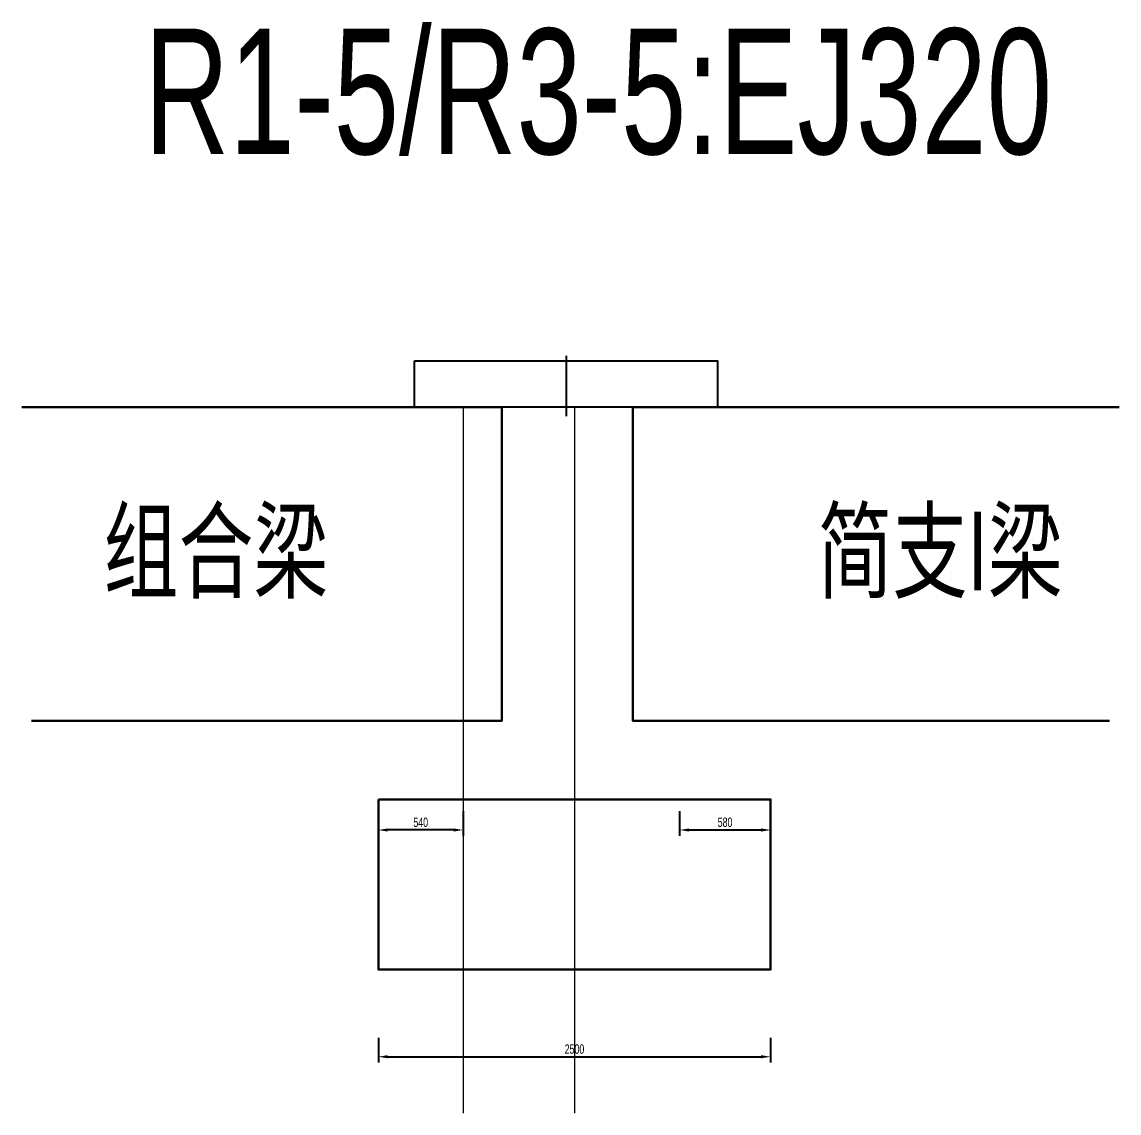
# Model space of a CAD drawing. Header units: metres. Extents: x -46646 to 70989, y -45883 to 20242.
# Drawn here: x 63996 to 70989, y -24801 to -17845 of the extents above; entities that cross this region are included whole.
import ezdxf

# ---------------------------------------------------------------- set-up
doc = ezdxf.new("R2010")
doc.units = ezdxf.units.M
for name, color, linetype, lineweight in [('H标注', 3, 'Continuous', 9), ('H粗线', 4, 'Continuous', 30), ('H设计线', 1, 'Continuous', 15)]:
    doc.layers.add(name, color=color, linetype=linetype, lineweight=lineweight)
doc.styles.add('H仿宋', font='FS_GB2312.ttf', dxfattribs={"width": 0.7})
doc.styles.add('MtXpl__GB2312', font='FS_GB2312.ttf')
doc.dimstyles.new('Annotative', dxfattribs={"dimscale": 0, "dimtxt": 2, "dimasz": 2, "dimexe": 1.25, "dimexo": 0.625, "dimtad": 1, "dimtxsty": 'H仿宋', "dimcen": 2.5, "dimadec": 0, "dimazin": 0, "dimtfac": 1, "dimtmove": 0, "dimatfit": 3, "dimfxl": 4, "dimfxlon": 1, "dimarcsym": 0})

# ---------------------------------------------------------------- blocks, each defined once
blk = doc.blocks.new('*D406')
at = {"layer": 'Defpoints', "color": 0}
for p in [(66267.8, -23886), (68767.8, -23886), (68767.8, -24441.5)]:
    blk.add_point(p, dxfattribs=at)
at = {"layer": 'H标注', "color": 0, "lineweight": -2}
for p, q in [((66267.8, -24321.5), (66267.8, -24479)), ((68767.8, -24321.5), (68767.8, -24479)), ((66327.8, -24441.5), (68707.8, -24441.5))]:
    blk.add_line(p, q, dxfattribs=at)
at = {"layer": 'H标注', "color": 0}
for points in [[(66327.8, -24431.5), (66327.8, -24451.5), (66267.8, -24441.5)], [(68707.8, -24431.5), (68707.8, -24451.5), (68767.8, -24441.5)]]:
    blk.add_solid(points, dxfattribs=at)
at = {"layer": 'H标注', "color": 0, "insert": (67517.8, -24392.8), "char_height": 60, "attachment_point": 5, "style": 'H仿宋'}
blk.add_mtext('2500', dxfattribs=at)
blk = doc.blocks.new('*D412')
at = {"layer": 'Defpoints', "color": 0}
for p in [(66267.8, -22800.5), (66807.8, -22800.5), (66267.8, -22996)]:
    blk.add_point(p, dxfattribs=at)
at = {"layer": 'H标注', "color": 0, "lineweight": -2}
for p, q in [((66267.8, -22876), (66267.8, -23033.5)), ((66807.8, -22876), (66807.8, -23033.5)), ((66747.8, -22996), (66327.8, -22996))]:
    blk.add_line(p, q, dxfattribs=at)
at = {"layer": 'H标注', "color": 0}
for points in [[(66327.8, -22986), (66327.8, -23006), (66267.8, -22996)], [(66747.8, -22986), (66747.8, -23006), (66807.8, -22996)]]:
    blk.add_solid(points, dxfattribs=at)
at = {"layer": 'H标注', "color": 0, "insert": (66537.8, -22947.2), "char_height": 60, "attachment_point": 5, "style": 'H仿宋'}
blk.add_mtext('540', dxfattribs=at)
blk = doc.blocks.new('*D414')
at = {"layer": 'Defpoints', "color": 0}
for p in [(68187.8, -22800.5), (68767.8, -22800.5), (68767.8, -22996)]:
    blk.add_point(p, dxfattribs=at)
at = {"layer": 'H标注', "color": 0, "lineweight": -2}
for p, q in [((68187.8, -22876), (68187.8, -23033.5)), ((68767.8, -22876), (68767.8, -23033.5)), ((68247.8, -22996), (68707.8, -22996))]:
    blk.add_line(p, q, dxfattribs=at)
at = {"layer": 'H标注', "color": 0}
for points in [[(68247.8, -22986), (68247.8, -23006), (68187.8, -22996)], [(68707.8, -22986), (68707.8, -23006), (68767.8, -22996)]]:
    blk.add_solid(points, dxfattribs=at)
at = {"layer": 'H标注', "color": 0, "insert": (68477.8, -22947.2), "char_height": 60, "attachment_point": 5, "style": 'H仿宋'}
blk.add_mtext('580', dxfattribs=at)
blk = doc.blocks.new('aa')
blk.add_line((-203.1, -12223.5), (-203.1, -12608.1))
blk.add_lwpolyline([(-1169.3, -12256.2), (763, -12256.2), (763, -12550.7), (-1169.3, -12550.7)], close=True)

msp = doc.modelspace()

# ---------------------------------------------------------------- linework, layer by layer
at = {"layer": 'H粗线'}
for points in [[(64057.716, -22300.55), (67054.301, -22300.55), (67054.301, -20300.55), (63995.757, -20300.55)], [(70989.314, -20300.55), (67890.77, -20300.55), (67890.77, -22300.55), (70927.355, -22300.55)]]:
    msp.add_lwpolyline(points, dxfattribs=at)
msp.add_lwpolyline([(66267.773, -22800.55), (68767.773, -22800.55), (68767.773, -23885.959), (66267.773, -23885.959)], close=True, dxfattribs=at)
at = {"layer": 'H设计线'}
for p, q in [((66807.773, -20300.55), (66807.773, -24800.55)), ((67517.773, -20300.55), (67517.773, -24800.55))]:
    msp.add_line(p, q, dxfattribs=at)

# ---------------------------------------------------------------- block references
msp.add_blockref('aa', (67667.342, -7749.864))

# ---------------------------------------------------------------- texts
at = {"layer": 'H标注', "color": 1, "width": 0.7}
for s, height, style, p in [('R1-5/R3-5:EJ320', 800, 'MtXpl__GB2312', (64776.565, -18687.197)), ('组合梁', 500, 'H仿宋', (64516.428, -21467.326)), ('简支I梁', 500, 'H仿宋', (69068.023, -21467.326))]:
    msp.add_text(s, height=height, dxfattribs=dict(at, style=style)).set_placement(p)

# ---------------------------------------------------------------- dimensions: what is measured, and where the dimension line sits
at = {"layer": 'H标注'}
for base, p1, p2, picture, middle in [((66267.773, -22995.998), (66807.773, -22800.55), (66267.773, -22800.55), '*D412', (66537.773, -22947.248)), ((68767.773, -22995.998), (68187.773, -22800.55), (68767.773, -22800.55), '*D414', (68477.773, -22947.248)), ((68767.773, -24441.544), (66267.773, -23885.959), (68767.773, -23885.959), '*D406', (67517.773, -24392.794))]:
    dim = msp.add_linear_dim(base=base, p1=p1, p2=p2, dimstyle='Annotative', dxfattribs=at)
    dim.commit()
    dim.dimension.update_dxf_attribs({"geometry": picture, "text_midpoint": middle})

doc.saveas('drawing.dxf')
